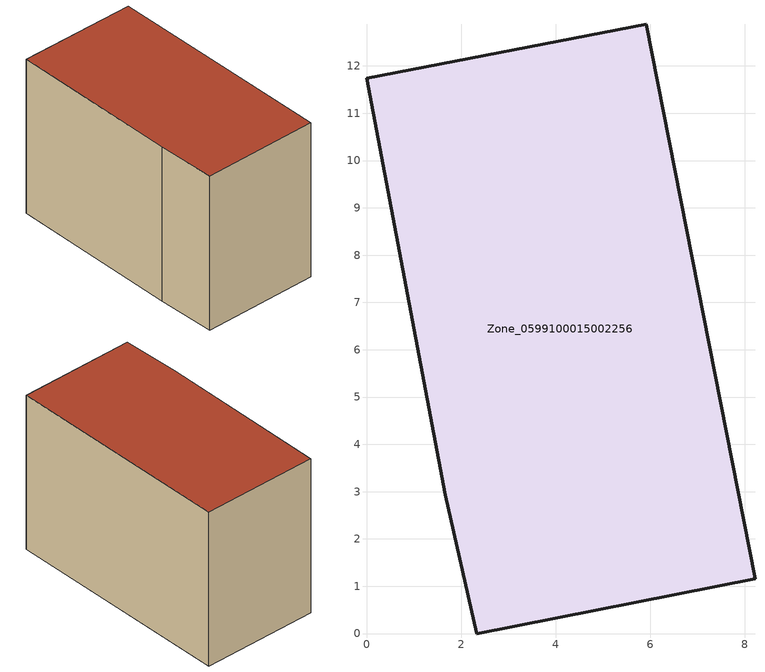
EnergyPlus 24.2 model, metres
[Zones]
Zone_0599100015002256
 floor ground (C_G): 5.91,12.88 8.21,1.16 2.33,0 1.67,2.93 0,11.74 z0.79
 wall outside (C_F): 1.67,2.93 2.33,0 8.21,1.16 5.91,12.88 0,11.74 1.67,2.93 z0.79:9.1
 roof outside (C_R): 8.21,1.16 5.91,12.88 0,11.74 1.67,2.93 2.33,0 z9.1
[BUILDING]
Pand.0599100015002256: North Axis=0; Terrain=City; Loads Convergence Tolerance Value=0.04; Temperature Convergence Tolerance Value=0.4; Solar Distribution=FullExterior; Maximum Number of Warmup Days=25; Minimum Number of Warmup Days=1
[Site:Location]
Rotterdam.The.Hague.AP_ZH_NLD Design_Conditions: Latitude=51.96; Longitude=4.45; Time Zone=1; Elevation=-4.5
[SITE:GROUNDTEMPERATURE:BUILDINGSURFACE]
18, 18, 18, 18, 18, 18, 18, 18, 18, 18, 18, 18
[MATERIAL] Thermal Absorptance=0.9; Solar Absorptance=0.7; Visible Absorptance=0.7
Name | Roughness | Thickness | Conductivity | Density | Specific Heat
G.TI.1975-1991 | MediumSmooth | 0.15 | 0.288461 | 540 | 1210
F.TI.1975-1991 | Rough | 0.3 | 0.230769 | 1920 | 840
R.TI.1975-1991 | MediumRough | 0.2 | 0.153846 | 1500 | 1000
[CONSTRUCTION]
C_G: G.TI.1975-1991
C_F: F.TI.1975-1991
C_R: R.TI.1975-1991
[ZONE]
Zone_0599100015002256: Type=1; Multiplier=1; Ceiling Height=Autocalculate; Volume=Autocalculate; Floor Area=autocalculate; Part of Total Floor Area=Yes
[ZONEINFILTRATION:DESIGNFLOWRATE]
Infil_Zone_0599100015002256: Zone or ZoneList or Space or SpaceList=Zone_0599100015002256; Schedule=AlwaysOn; Design Flow Rate Calculation Method=Flow/Area; Flow Rate per Floor Area=0.003; Constant Term Coefficient=1; Temperature Term Coefficient=0; Velocity Term Coefficient=0; Velocity Squared Term Coefficient=0
[HVACTEMPLATE:ZONE:IDEALLOADSAIRSYSTEM]
Zone_0599100015002256: Maximum Heating Supply Air Temperature=50; Minimum Cooling Supply Air Temperature=13; Maximum Heating Supply Air Humidity Ratio=0.0156; Minimum Cooling Supply Air Humidity Ratio=0.0077; Heating Limit=NoLimit; Cooling Limit=NoLimit; Dehumidification Control Type=ConstantSensibleHeatRatio; Cooling Sensible Heat Ratio=0.7; Dehumidification Setpoint=60; Humidification Control Type=None; Humidification Setpoint=30; Outdoor Air Method=None; Outdoor Air Flow Rate per Person=0.00944; Outdoor Air Flow Rate per Zone Floor Area=0; Outdoor Air Flow Rate per Zone=0; Demand Controlled Ventilation Type=None; Outdoor Air Economizer Type=NoEconomizer; Heat Recovery Type=None; Sensible Heat Recovery Effectiveness=0.7; Latent Heat Recovery Effectiveness=0.65
[ZONECONTROL:THERMOSTAT]
ThermostatControl_Zone_0599100015002256: Zone or ZoneList=Zone_0599100015002256; Control Type Schedule=DualSetpointControlType; Control 1=Thermostat_Zone_0599100015002256; Temperature Difference Between Cutout And Setpoint=0
[THERMOSTATSETPOINT:DUALSETPOINT]
Thermostat_Zone_0599100015002256: Heating Setpoint Temperature Schedule=HeatingSetpoint_Zone_0599100015002256; Cooling Setpoint Temperature Schedule=CoolingSetpoint_Zone_0599100015002256
[SCHEDULE:COMPACT]
HeatingSetpoint_Zone_0599100015002256: Through: 12/31, For: AllDays, Until: 24:00, 21
CoolingSetpoint_Zone_0599100015002256: Through: 12/31, For: AllDays, Until: 24:00, 24
DualSetpointControlType: Through: 12/31, For: AllDays, Until: 24:00, 4
AlwaysOn: Through: 12/31, For: AllDays, Until: 24:00, 1
